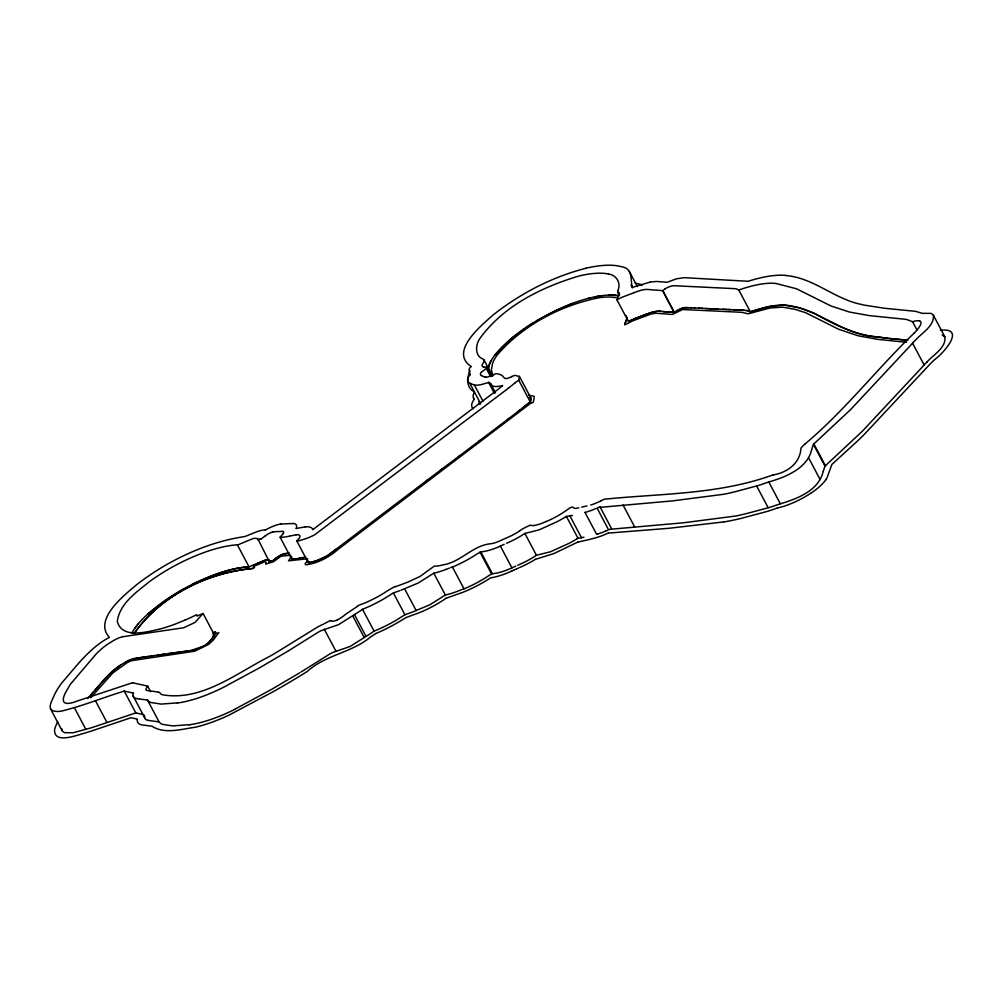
<?xml version="1.0" encoding="UTF-8"?>
<svg xmlns="http://www.w3.org/2000/svg" width="1003" height="1003" viewBox="0 0 1003 1003"><rect width="100%" height="100%" fill="white"/><g stroke="black" fill="none" stroke-linecap="round" stroke-linejoin="round"><path stroke-width="1.5" d="M61.71 728.667L62.399 731.187L64.581 732.679L73.144 732.754L91.21 727.827L135.819 712.92L143.905 714.688M624.731 324.884L632.993 320.734L651.148 313.977L655.824 313.237L672.298 314.453L682.704 309.526L741.919 312.322L748.163 313.839L770.091 307.984L782.616 307.119L795.003 309.35L805.635 312.698L838.684 329.285L858.305 335.817L877.286 339.277L906.587 342.311M269.443 560.965L269.28 561.592L257.683 538.573L254.06 538.272A19.772 6.67 -27.9 0 0 252.555 538.824L252.342 538.912A81.832 27.582 -27.9 0 0 248.531 540.441L237.485 545.03L249.032 566.858L254.511 564.589M519.341 376.589L515.968 375.536A68.593 23.119 -27.9 0 0 514.815 375.373A6.783 2.282 -27.9 0 0 512.947 376.112C510.239 376.915 504.985 380.877 503.243 376.802A15.208 5.128 -27.9 0 0 503.067 376.451L502.979 376.351A38.415 12.951 -27.9 0 0 502.277 375.736L501.801 375.385A32.648 11.008 -27.9 0 0 500.873 374.846L499.143 374.244A47.329 15.96 -27.9 0 0 497.626 373.843L495.983 373.68A9.742 3.285 -27.9 0 0 495.043 374.094L491.834 375.461A18.643 6.281 -27.9 0 0 491.006 375.786L490.592 375.949A10.318 3.473 -27.9 0 1 486.054 377.404M519.328 376.777L518.827 380.325L530.386 402.153A4.539 1.53 -27.9 0 0 528.982 402.93L527.816 403.783M488.21 369.618L489.163 365.117A72.73 24.523 -27.9 0 1 491.432 360.202M619.34 293.54L618.864 294.832M492.134 376.05L486.982 366.822A9.065 3.059 -27.9 0 0 486.894 367.825L491.244 376M811.728 449.357L813.42 444.329L850.519 409.688L909.909 346.098A250.963 84.603 -27.9 0 0 912.554 343.139L924.114 364.954A250.963 84.603 -27.9 0 1 921.469 367.925L862.066 431.503L824.993 466.132L813.42 444.329M823.287 471.184L824.967 466.157M811.628 449.657C807.415 468.464 785.725 477.039 768.799 481.992L780.359 503.819C797.084 498.804 818.761 490.668 823.187 471.473M617.948 290.632L618.099 290.18A29.463 9.93 -27.9 0 0 618.249 289.666C620.995 282.47 615.955 274.772 608.47 274.057M618.776 295.083L616.895 299.734L628.442 321.549L632.141 319.756A18.869 6.357 -27.9 0 1 633.796 319.042L635.601 318.327M470.006 370.558L468.627 374.47A103.66 34.942 -27.9 0 0 467.937 378.106A122.83 41.399 -27.9 0 0 467.849 380.338L467.95 382.356A105.704 35.632 -27.9 0 0 469.379 387.258A83.462 28.134 -27.9 0 0 473.93 391.596M625.521 322.139L624.706 324.232L627.376 317.512L625.709 321.675M628.919 320.396L628.906 321.324M617.861 290.883L617.647 292.249L619.415 295.195M808.594 457.782L820.153 479.61M57.723 721.583L55.604 726.348A85.405 28.786 -27.9 0 0 54.601 729.494C53.51 743.925 75.238 735.826 83.061 733.582A114.643 38.641 -27.9 0 0 95.398 729.695L131.067 717.722L137.348 719.113A33.914 11.434 -27.9 0 0 141.624 724.856L152.205 726.26A22.405 7.548 -27.9 0 1 152.393 726.485C164.931 734.296 181.505 729.118 195.221 727.25A74.774 25.2 -27.9 0 0 228.985 715.139L272.452 692.083A273.894 92.326 -27.9 0 0 307.156 671.546C325.774 654.658 351.79 652.828 370.784 636.792M257.721 539.764L257.758 539.702A4.338 1.467 -27.9 0 1 259.539 539.326M134.076 633.733C160.317 595.619 207.596 572.5 253.057 568.438C255.314 566.156 255 567.61 252.217 568.576C207.119 572.65 160.63 595.832 134.252 633.282M307.984 560.414L305.15 563.598L305.401 564.589A12.638 4.263 -27.9 0 0 306.442 564.752C318.227 563.097 329.16 557.204 338.049 549.393L530.211 403.632L533.182 402.416L533.684 400.448A71.702 24.172 -27.9 0 0 533.909 399.257L534.148 396.549A3.561 1.204 -27.9 0 0 534.097 396.285L528.882 395.195M825.808 479.735L826.572 478.556A31.231 10.531 -27.9 0 0 827.124 477.541L831.888 464.427L856.449 441.984A302.141 101.855 -27.9 0 0 864.586 434.086L930.433 363.7A22.68 7.648 -27.9 0 1 932.213 361.907L934.495 359.764M213.213 637.206L214.617 635.3L203.07 613.485L196.952 616.055L196.713 614.676A101.24 34.127 -27.9 0 1 185.116 620.067M213.338 637.018L208.774 642.409A14.13 4.764 -27.9 0 1 207.859 643.224L206.58 644.214A10.444 3.523 -27.9 0 1 203.609 646.12L191.285 650.508L150.488 656.15M213.012 637.494L213.426 636.905M213.514 636.792L214.504 635.451M131.631 633.394A78.359 26.417 -27.9 0 1 131.945 632.818A84.164 28.372 -27.9 0 1 134.841 628.242L138.502 623.54A74.31 25.05 -27.9 0 1 142.953 618.713A75.363 25.401 -27.9 0 1 148.218 613.748L165.834 600.045L183.699 588.899A68.342 23.044 -27.9 0 1 191.974 584.548C209.966 575.985 228.922 568.087 249.032 566.858A79.463 26.78 -27.9 0 0 241.297 567.598A74.347 25.062 -27.9 0 0 232.934 569.19A73.883 24.899 -27.9 0 0 223.606 571.735A78.635 26.504 -27.9 0 0 212.887 575.446A91.047 30.692 -27.9 0 0 201.59 580.085A86.647 29.212 -27.9 0 0 196.249 582.492A71.226 24.009 -27.9 0 0 191.974 584.561M212.812 637.77L211.909 638.974A30.591 10.318 -27.9 0 1 209.903 641.306A18.33 6.181 -27.9 0 1 208.774 642.409M293.791 559.097L293.152 559.16A16.712 5.629 -27.9 0 1 292.751 559.185L291.697 559.11L280.138 537.295A3.774 1.279 -27.9 0 1 280.439 536.806L280.451 536.781M202.945 613.635L195.033 622.399L183.787 627.74L122.78 636.717M494.993 354.924L511.643 338.249L532.869 322.991A65.371 22.041 -27.9 0 1 536.969 320.559L555.374 310.817L572.65 303.357A70.511 23.771 -27.9 0 1 582.881 299.872A70.787 23.859 -27.9 0 1 587.946 298.455L589.94 297.966M471.184 366.559C467.059 368.941 470.432 373.329 470.056 374.972M104.237 679.583L90.496 695.38M93.768 691.581L87.75 698.527M95.235 689.863L106.393 677.226M90.696 697.762L112.825 672.938L127.356 662.557A9.027 3.047 -27.9 0 1 132.108 660.601L194.657 651.198L208.499 644.44L213.451 639.889L218.804 632.542L213.062 634.611M104.525 679.269L112.436 671.295L120.398 665.252A28.297 9.541 -27.9 0 1 123.958 663.058A30.165 10.168 -27.9 0 1 125.864 661.98L126.014 661.892A19.27 6.494 -27.9 0 1 127.13 661.303L129.763 660.062A12.425 4.188 -27.9 0 1 132.17 659.147L143.116 657.228M147.754 686.253L146.237 688.309A9.679 3.26 -27.9 0 0 146.626 690.403L154.512 691.531A108.387 36.534 -27.9 0 1 156.781 691.882L158.512 692.233M481.59 372.176L486.279 368.364L490.605 376.551M106.544 677.063L107.471 676.072A61.07 20.587 -27.9 0 1 109.528 673.978L114.355 669.678A30.867 10.406 -27.9 0 1 120.385 665.252M291.71 556.439L288.513 560.802L307.645 558.759M282.796 534.185L281.216 535.89A25.376 8.551 -27.9 0 0 280.853 536.279A11.961 4.037 -27.9 0 0 280.451 536.781M914.385 332.871C876.898 368.916 844.952 410.515 804.97 444.028M926.897 362.121C933.191 354.736 946.393 347.803 944.839 336.82L933.279 315.005L931.235 313.4L922.008 313.312L915.576 311.331L884.17 308.234L863.42 304.975A191.636 64.606 -27.9 0 1 860.812 304.298C834.233 298.869 813.558 277.793 786.013 275.562M934.846 359.438C943.434 353.282 966.528 327.404 940.4 330.238M296.173 534.762A11.058 3.724 -27.9 0 1 296.738 540.843L308.297 562.67L309.175 561.843M804.807 444.179L803.716 445.182A26.717 9.002 -27.9 0 0 803.027 445.821A13.691 4.614 -27.9 0 0 802.513 446.335L801.673 447.288A8.187 2.758 -27.9 0 0 800.958 448.441C799.968 463.348 787.179 472.664 773.175 474.921M813.847 443.94L825.431 465.731M357.306 606.426L346.862 613.485A7.911 2.67 -27.9 0 0 345.596 614.325A14.644 4.94 -27.9 0 0 344.869 614.914L344.117 615.516A14.656 4.94 -27.9 0 1 339.566 618.688L337.372 619.804M286.281 553.506L282.257 554.496L276.978 557.48A20.399 6.883 -27.9 0 0 275.349 558.734L272.791 560.715A5.203 1.755 -27.9 0 0 273.468 560.238L274.571 559.361M354.949 614.287L338.563 624.643L321.11 630.661A22.956 7.736 -27.9 0 0 319.418 631.526A12.324 4.15 -27.9 0 0 317.838 632.442L288.764 650.621M366.496 636.103L350.122 646.459L332.67 652.477A22.956 7.736 -27.9 0 0 330.965 653.354A12.324 4.15 -27.9 0 0 329.398 654.257L301.05 671.985M275.123 558.909L276.978 557.48A10.017 3.373 -27.9 0 1 279.16 556.051A9.566 3.222 -27.9 0 1 281.041 555.048A9.215 3.109 -27.9 0 1 282.257 554.496A7.259 2.445 -27.9 0 1 283.398 554.045A5.115 1.73 -27.9 0 1 284.727 553.669A5.692 1.918 -27.9 0 1 285.065 553.618A14.243 4.802 -27.9 0 1 285.717 553.556M501.901 386.393L502.679 385.503A21.677 7.309 -27.9 0 1 491.746 385.34M523.09 407.506L519.592 410.29M524.067 406.729L524.97 406.014M522.638 407.87L524.431 406.441M501.161 386.982L499.519 388.261M509.123 387.609L514.74 383.146M524.795 406.152L525.86 405.312M508.847 387.822L506.39 389.741M515.003 382.945L515.655 382.431A23.445 7.899 -27.9 0 1 516.056 382.118L516.633 381.679A4.714 1.592 -27.9 0 1 518.827 380.313M526.901 404.485L527.603 403.933A23.445 7.899 -27.9 0 0 527.214 404.247L525.773 405.375M520.131 409.863L518.212 411.355M519.316 410.503L507.606 419.417M664.964 289.014L662.807 290.569L674.355 312.397L683.695 307.72L694.753 307.921M332.695 551.813L326.226 556.602M334.2 550.647L334.852 550.158M427.566 479.885L327.893 555.449L315.958 560.978M498.717 388.876L312.723 529.722A24.411 8.225 -27.9 0 0 305.376 526.863M505.825 390.167L314.716 534.762A3.134 1.053 -27.9 0 1 313.989 535.188L313.926 535.226A9.065 3.059 -27.9 0 1 312.811 535.778A21.928 7.385 -27.9 0 1 311.72 536.266L309.1 537.432A19.721 6.645 -27.9 0 1 305.401 538.799L298.756 540.83A6.657 2.244 -27.9 0 1 296.775 540.818M335.504 549.657L336.155 549.155M674.355 312.397L677.301 310.341A8.538 2.884 -27.9 0 1 679.332 309.237A7.899 2.658 -27.9 0 1 681.35 308.385A8.438 2.846 -27.9 0 1 683.156 307.846A10.77 3.636 -27.9 0 1 684.698 307.557L688.597 307.57M478.845 441.22L508.759 418.539M426.375 480.788L458.985 456.215M479.885 440.43L458.446 456.628M440.442 470.169L442.072 468.928M265.181 535.84L262.962 537.583A25.464 8.588 -27.9 0 1 261.921 538.41A5.203 1.755 -27.9 0 1 261.244 538.899L260.993 539.05M399.67 590.704L393.377 592.936L384.788 598.315A58.174 19.609 -27.9 0 1 362.509 609.31L360.253 610.89A35.494 11.961 -27.9 0 1 359.463 611.416L355.589 613.899M411.431 612.444L404.924 614.751L396.348 620.13A58.174 19.609 -27.9 0 1 374.056 631.125L371.812 632.705A35.494 11.961 -27.9 0 1 371.022 633.244L367.299 635.614M388.575 590.065L394.141 586.931A6.946 2.345 -27.9 0 1 395.144 586.63M481.039 551.888L477.528 553.631A49.799 16.788 -27.9 0 1 452.366 567.084M492.134 573.754L489.088 575.459A49.799 16.788 -27.9 0 1 463.913 588.911M387.747 590.629L384.274 592.886A45.561 15.358 -27.9 0 1 360.967 604.496M215.344 632.442L213.601 633.595M215.143 632.567C216.924 631.363 209.251 634.072 214.567 632.379M215.733 632.178L215.018 632.279M371.336 636.441L372.577 635.651A41.888 14.117 -27.9 0 0 375.824 633.495M288.275 650.922L259.664 667.76L223.456 687.331A70.411 23.733 -27.9 0 1 177.393 703.028M299.822 672.75L271.211 689.575L235.003 709.146M572.412 515.404L566.294 516.457M583.972 537.219L577.603 538.423M565.78 516.771L565.817 516.746A55.002 18.543 -27.9 0 1 557.367 521.585L539.05 529.885L524.882 533.446A37.362 12.588 -27.9 0 1 511.367 541.093L506.615 543.275M577.327 538.586L577.377 538.573A55.002 18.543 -27.9 0 1 568.914 543.4L550.609 551.713L536.492 555.261A37.362 12.588 -27.9 0 1 522.927 562.909L517.698 565.303M125.864 661.98L127.13 661.303A13.177 4.438 -27.9 0 1 129.763 660.062M325.474 557.041L325.549 557.004A3.573 1.204 -27.9 0 0 325.988 556.765M616.895 299.734L619.653 298.367A22.655 7.635 -27.9 0 1 623.741 296.625L634.159 292.65M601.248 500.698L602.502 500.083A15.647 5.278 -27.9 0 1 603.806 499.444A4.551 1.53 -27.9 0 1 604.345 499.218C656.915 493.84 710.926 494.542 761.841 478.644A33.676 11.359 -27.9 0 0 765.74 477.441M600.985 500.836L600.722 500.961A22.292 7.51 -27.9 0 1 597.876 502.315M629.37 321.085L632.141 319.756M323.505 624.054L323.982 623.816A46.125 15.546 -27.9 0 0 329.285 621.058A6.695 2.257 -27.9 0 1 330.326 620.506A6.219 2.094 -27.9 0 1 330.639 620.694M322.54 624.53L319.894 625.834A52.795 17.791 -27.9 0 0 317.826 626.888L283.648 647.988A226.678 76.416 -27.9 0 1 269.782 656.338C236.695 672.975 201.716 701.824 162.11 694.715A23.884 8.049 -27.9 0 1 161.007 694.076L159.79 692.81A15.271 5.153 -27.9 0 0 158.537 692.22M764.324 483.509L762.192 484.248A47.367 15.96 -27.9 0 1 756.638 485.966L736.929 491.257A181.706 61.258 -27.9 0 1 724.517 494.166L672.461 500.898L598.327 507.505A28.159 9.491 -27.9 0 1 597.061 508.057L608.608 529.885A28.159 9.491 -27.9 0 0 609.887 529.321L684.021 522.726L736.077 515.968A181.706 61.258 -27.9 0 0 748.501 513.06L768.198 507.769A47.367 15.96 -27.9 0 0 773.752 506.064L775.62 505.424M481.202 551.863L483.371 551.562A30.892 10.419 -27.9 0 0 500.347 546.083L504.221 544.303M519.667 567.522L521.159 566.845A48.407 16.311 -27.9 0 0 535.464 559.348M512.232 376.413L511.58 376.702M518.676 567.974L517.184 568.638M320.647 559.248L321.324 558.947M516.558 568.914L515.316 569.466A22.542 7.598 -27.9 0 1 514.539 569.792L514.389 569.854M268.328 563.335L265.645 564.15L266.171 562.269L265.018 561.718L253.583 566.331M322.665 558.358L323.267 558.094A23.169 7.811 -27.9 0 0 324.282 557.63L324.37 557.593A9.503 3.197 -27.9 0 0 324.972 557.304A8.964 3.022 -27.9 0 0 325.398 557.079M321.662 558.796L322.414 558.47M546.347 521.547L550.91 519.441A40.521 13.653 -27.9 0 0 563.924 512.094L568.237 509.035A5.391 1.818 -27.9 0 1 569.077 508.446L569.528 508.17A3.197 1.078 -27.9 0 1 572.851 507.117L573.114 507.255A4.99 1.68 -27.9 0 1 573.315 507.43L573.377 507.505A14.481 4.877 -27.9 0 0 574.431 508.295M185.116 620.055L174.798 624.255A72.555 24.461 -27.9 0 1 160.455 628.881C147.529 631.714 122.14 639.438 117.288 621.496C119.533 603.768 136.17 592.372 149.108 581.928A78.322 26.404 -27.9 0 1 237.724 544.817M608.357 533.094L669.314 528.255L723.639 521.924M268.541 563.247L273.518 561.718L280.088 556.928A6.557 2.207 -27.9 0 1 281.542 556.163L290.72 555.211M515.78 566.131L511.894 567.823L500.347 546.008M608.219 533.157L602.076 535.677A35.017 11.81 -27.9 0 1 595.03 538.009L593.751 538.348A146.714 49.46 -27.9 0 1 586.717 540.115L577.916 542.084M597.261 502.566L596.647 502.829A19.922 6.72 -27.9 0 1 590.968 504.948L590.717 504.96M595.882 508.559L593.914 509.386A30.391 10.243 -27.9 0 1 586.379 512.044L585.088 512.37M607.429 530.386L605.461 531.201M213.1 635.952L214.617 635.3M245.359 536.342L257.32 531.565A18.142 6.118 -27.9 0 1 261.658 530.336L262.924 530.123A19.972 6.733 -27.9 0 1 265.344 529.923M244.92 536.53C222.34 539.827 200.349 547.362 179.876 557.58A84.841 28.598 -27.9 0 0 152.782 573.139L146.087 577.703A110.393 37.211 -27.9 0 0 135.944 585.25C122.654 596.484 93.442 619.979 109.352 637.369C89.819 647.675 76.73 665.829 62.525 682.053A89.004 30.002 -27.9 0 0 61.095 683.858L58.024 688.296A106.28 35.832 -27.9 0 0 57.108 689.813L56.469 690.929A149.271 50.326 -27.9 0 0 54.388 695.016L51.278 701.912A70.987 23.934 -27.9 0 0 50.313 705.147C48.508 712.669 59.44 712.08 63.866 710.488C84.39 705.335 104.036 697.223 124.259 691.092L133.512 693.148M257.583 563.297L253.897 564.839M257.169 563.473L259.438 562.52M258.185 563.047L264.115 560.652A19.772 6.67 -27.9 0 1 265.619 560.088L266.848 559.774A5.416 1.83 -27.9 0 1 267.713 559.724L268.027 559.762A8.237 2.771 -27.9 0 1 268.478 559.875L268.817 560.038A11.321 3.811 -27.9 0 1 269.092 560.238L269.331 560.539M513.925 570.043L513.611 570.168A12.186 4.112 -27.9 0 0 512.207 570.77M633.783 319.042L636.805 317.851M450.711 567.61L452.391 566.946L463.95 588.761L462.258 589.438M483.032 401.325L474.369 384.964L475.898 385.177A20.812 7.008 -27.9 0 0 485.251 383.422L489.226 382.494M461.142 589.877L457.544 591.269A45.26 15.258 -27.9 0 1 445.282 595.067M449.394 568.137L445.984 569.441M637.808 317.462L645.719 314.466A94.846 31.971 -27.9 0 1 651.173 312.535L657.379 311.269A19.044 6.419 -27.9 0 1 658.582 311.243L660.137 311.331M638.322 317.261L636.203 318.089M400.974 590.203L418.238 582.994L433.785 573.177L445.345 594.992L429.798 604.809L412.095 612.194M764.599 483.421L767.771 482.318A17.778 5.993 -27.9 0 1 768.536 482.079M776.146 505.236L779.318 504.145A17.778 5.993 -27.9 0 1 780.083 503.895M404.61 588.836L416.207 610.639M765.74 477.441L770.003 475.961A38.804 13.077 -27.9 0 1 773.175 474.921M777.262 508.057L770.417 510.414A51.868 17.477 -27.9 0 1 765.226 511.969L741.706 518.225A150.325 50.677 -27.9 0 1 723.614 521.961M746.357 310.466L750.344 311.82L768.674 306.642L783.857 305.075L799.742 307.908L813.834 313.112M315.544 561.103L308.297 562.67A12.362 4.162 -27.9 0 0 309.275 561.743M585 512.395L596.559 534.21L597.951 533.847M445.871 598.315L462.972 592.271A55.052 18.555 -27.9 0 0 483.897 581.991A62.399 21.038 -27.9 0 0 490.63 577.878L492.674 577.502A39.192 13.215 -27.9 0 0 512.207 570.857M587.934 298.468L590.604 297.803A86.158 29.049 -27.9 0 1 594.566 296.926L602.013 295.672A81.933 27.62 -27.9 0 1 608.771 295.07L618.889 295.697M587.006 505.888L581.727 507.142M585.928 268.265C552.139 276.891 520.381 293.453 493.05 315.017C481.753 325.185 449.143 351.414 470.808 366.258A19.596 6.607 -27.9 0 1 470.934 366.346M578.806 507.806L576.462 508.308A5.466 1.843 -27.9 0 1 575.233 508.408M577.741 542.121L553.806 553.606L535.414 559.31M296.399 528.443L305.363 526.863M290.055 536.028L293.465 535.339A46.339 15.622 -27.9 0 1 296.048 534.887M303.132 557.543L300.035 558.169M289.528 536.141L287.435 536.555A45.448 15.321 -27.9 0 1 283.862 537.106L281.918 537.32A17.277 5.817 -27.9 0 1 281.191 537.37L280.903 537.37A6.444 2.169 -27.9 0 1 280.338 537.357L280.288 537.345M302.63 557.643L305.025 557.166A46.339 15.622 -27.9 0 1 305.401 557.091M293.904 559.097L296.274 558.809A43.906 14.807 -27.9 0 0 298.806 558.408L300.21 558.132M304.273 557.304L305.652 557.041M299.734 558.232L298.806 558.408M650.182 282.069L632.316 287.422A19.22 6.482 -27.9 0 0 630.874 285.165M654.796 311.594L654.545 311.645A16.136 5.441 -27.9 0 0 652.915 312.021A12.375 4.175 -27.9 0 0 652.063 312.259A12.036 4.062 -27.9 0 0 651.511 312.434L644.929 314.754A153.509 51.742 -27.9 0 0 638.623 317.149M650.558 281.993L656.514 281.454L667.246 282.269L676.323 278.834L684.096 277.655L748.088 281.291A86.195 29.049 -27.9 0 1 786.151 275.449M655.16 311.532L655.298 311.507A18.255 6.156 -27.9 0 1 655.674 311.457A21.941 7.397 -27.9 0 1 656.025 311.406A20.913 7.046 -27.9 0 1 656.714 311.319A21.013 7.084 -27.9 0 1 657.379 311.269M280.802 524.03L293.553 523.516M143.78 657.128L144.457 657.028M145.799 656.827L138.376 657.855A43.518 14.669 -27.9 0 0 137.674 657.943A37.964 12.801 -27.9 0 0 136.96 658.043A27.482 9.265 -27.9 0 0 136.132 658.169A23.144 7.798 -27.9 0 0 135.292 658.332A18.907 6.369 -27.9 0 0 134.791 658.432A16.336 5.504 -27.9 0 0 134.264 658.557A14.23 4.802 -27.9 0 0 132.17 659.147M145.134 656.927L148.707 656.401M146.476 656.727L147.14 656.639M147.817 656.539L151.829 655.949M157.183 655.172L158.524 654.984M161.207 654.595L164.505 654.119M167.814 653.655L187.749 651.047A57.785 19.483 -27.9 0 0 190.344 650.684A33.3 11.221 -27.9 0 0 193.215 650.12A21.251 7.159 -27.9 0 0 196.061 649.342A17.038 5.742 -27.9 0 0 199.02 648.277A15.86 5.341 -27.9 0 0 201.766 647.073A12.362 4.162 -27.9 0 0 203.609 646.12M177.544 702.877L161.094 704.081L150.914 702.526A41.888 14.117 -27.9 0 1 148.281 700.947L147.729 700.282A25.765 8.688 -27.9 0 0 147.504 700.056L139.756 699.003M189.103 724.693L172.641 725.909L162.473 724.342A41.888 14.117 -27.9 0 1 159.841 722.762L159.276 722.097A25.765 8.688 -27.9 0 0 159.063 721.884L147.504 700.056M492.912 573.666L494.93 573.39A30.892 10.419 -27.9 0 0 511.906 567.899M480.813 551.913L492.423 573.729M285.817 553.543L289.127 553.317M536.429 555.273L524.882 533.446M286.645 553.48L289.478 553.305M282.645 531.389L274.158 531.728A14.243 4.802 -27.9 0 0 273.518 531.803A5.692 1.918 -27.9 0 0 273.167 531.853M658.582 311.243L659.272 311.281M718.311 309.125L712.368 308.861M722.674 309.3L730.673 309.639M724.266 309.363L708.557 308.673M725.457 309.413L726.648 309.463M735.6 309.864L727.839 309.513M733.406 309.764L742.533 310.215M711.177 308.799L694.277 307.896M737.243 309.94L746.683 310.491A19.659 6.632 -27.9 0 1 746.934 310.516A16.575 5.592 -27.9 0 1 747.887 310.717L749.254 311.306M705.698 308.535L707.128 308.598M701.41 308.297L702.827 308.372M698.552 308.147L699.981 308.222M690.014 307.645L691.443 307.733M742.935 310.24L744.539 310.341M659.961 311.319L661.052 311.394M673.427 312.422L674.141 312.472L662.594 290.657L647.111 289.428A19.082 6.432 -27.9 0 0 645.744 289.453L643.086 289.804A13.779 4.639 -27.9 0 0 639.952 290.607L639.613 290.72A94.846 31.971 -27.9 0 0 634.159 292.65M660.325 311.344L664.976 311.707M674.141 312.472L667.772 311.958M672.712 312.372L669.879 312.146M905.671 340.055L895.065 339.102M907.928 340.218L889.536 338.487M662.682 311.519L666.606 311.858M139.367 698.978L136.383 698.552M669.177 312.083L665.679 311.77M531.176 525.422L531.728 525.484A16.725 5.642 -27.9 0 0 533.985 525.484M530.763 525.384L530.675 525.371A14.744 4.965 -27.9 0 0 530.023 525.321A5.893 1.981 -27.9 0 0 529.734 525.321M894.45 339.039L891.98 338.763M891.366 338.701L880.446 337.372M888.319 338.35L875.795 336.732M618.249 292.487L618.525 292.537A9.265 3.122 -27.9 0 1 618.788 292.6A5.366 1.805 -27.9 0 1 619.44 293.24M879.844 337.284C856.198 335.378 834.659 324.947 814.398 313.375M616.218 297.628L609.736 297.013A78.247 26.379 -27.9 0 0 597.976 297.929C560.201 305.752 523.591 324.985 497.952 354.122A68.831 23.207 -27.9 0 0 492.623 363.124L491.395 370.019L492.874 375.435M875.331 336.669C843.636 334.889 819.99 310.203 789.248 305.614M788.935 305.564L787.982 305.413A81.531 27.482 -27.9 0 0 787.004 305.288A69.947 23.583 -27.9 0 0 776.673 305.376A70.799 23.871 -27.9 0 0 764.361 307.62L759.233 308.987A80.817 27.244 -27.9 0 0 750.344 311.82A19.847 6.695 -27.9 0 1 750.018 311.682L749.316 311.344M132.735 682.805L147.642 686.09L150.651 691.706M635.187 283.159L637.808 283.673A96.501 32.535 -27.9 0 1 642.259 285.078M529.408 397.715L530.913 398.041L530.399 402.078L530.913 398.041L519.366 376.213M474.369 384.964L470.833 383.71M159.063 721.884L147.942 720.38M485.088 377.065L485.389 377.128A7.761 2.62 -27.9 0 0 486.204 377.228M483.684 367.06C478.669 365.481 486.668 361.719 483.321 359.174C474.795 356.366 475.372 345.27 479.522 339.014C502.766 306.266 541.444 287.171 579.044 275.988A84.641 28.535 -27.9 0 1 608.533 274.02M942.168 335.002L944.839 336.82M626.536 316.183L625.684 315.632A4.814 1.617 -27.9 0 1 625.634 315.406M664.864 288.964A8.989 3.034 -27.9 0 1 673.489 285.705L734.998 288.663A17.791 5.993 -27.9 0 1 736.716 289.027L736.879 289.09A47.793 16.111 -27.9 0 1 737.531 289.403L738.459 289.867A19.847 6.695 -27.9 0 0 738.785 290.005A81.619 27.507 -27.9 0 1 745.944 287.673L749.417 286.682A70.599 23.796 -27.9 0 1 775.495 283.435A81.531 27.482 -27.9 0 1 776.422 283.598L796.507 288.776L831.148 306.065L849.566 312.058L869.488 315.632L904.781 319.205A48.608 16.387 -27.9 0 1 908.066 319.995L912.166 321.612A7.911 2.67 -27.9 0 0 912.567 321.712A12.625 4.263 -27.9 0 1 918.547 320.759L919.776 321.11M469.793 375.047A24.072 8.112 -27.9 0 0 469.893 383.171L470.695 383.647M481.478 375.611L483.007 376.326A43.38 14.619 -27.9 0 0 484.95 377.04M489.514 382.644L490.367 383.271A17.139 5.78 -27.9 0 1 490.467 383.372L495.52 392.913M491.646 385.353L490.668 383.873M632.316 287.886C630.185 280.1 633.608 268.378 621.271 266.685A99.46 33.525 -27.9 0 0 585.978 268.202M133.123 695.919L144.683 717.747M912.567 321.7L916.905 329.887M738.785 290.005L750.344 311.82M756.651 485.954L768.198 507.769M629.382 271.55L637.331 286.557M623.051 504.998L634.598 526.826M599.957 506.753L611.517 528.568M569.955 515.931L581.502 537.746M483.885 359.789L492.548 376.15M566.407 516.382L577.966 538.21M488.524 382.218L494.303 393.138M469.805 383.221L480.638 403.682M479.935 552.014L491.495 573.841M393.377 592.936L404.924 614.751M362.509 609.285L374.069 631.1M354.46 614.576L366.02 636.404M352.642 615.704L364.189 637.519M324.232 629.119L335.792 650.934M124.259 691.092L135.819 712.92M95.423 700.683L106.982 722.499M74.335 707.604L85.882 729.432M50.463 708.695L62.023 730.523M473.504 398.204L474.08 399.106A31.018 10.456 -27.9 0 0 474.294 399.332M933.505 315.393C934.119 326.301 921.744 332.946 915.35 340.293A39.957 13.465 -27.9 0 0 912.529 343.139M924.076 364.954A39.957 13.465 -27.9 0 1 926.922 362.121M605.473 531.189A30.391 10.243 -27.9 0 1 597.926 533.872M235.041 709.234A70.411 23.733 -27.9 0 1 188.94 724.843M147.98 720.342A25.539 8.613 -27.9 0 1 144.633 715.803M479.986 404.146A24.072 8.112 -27.9 0 1 479.07 401.676M488.21 369.618A81.882 27.608 -27.9 0 1 489.151 365.117A72.755 24.523 -27.9 0 1 494.993 354.924A74.924 25.251 -27.9 0 1 499.82 349.295A85.405 28.786 -27.9 0 1 505.725 343.465A92.477 31.168 -27.9 0 1 511.643 338.249A82.309 27.745 -27.9 0 1 518.1 333.084A72.793 24.536 -27.9 0 1 525.158 327.994A67.966 22.906 -27.9 0 1 532.869 322.991M536.969 320.559A71.351 24.047 -27.9 0 1 539.075 319.355L541.582 317.951A102.92 34.691 -27.9 0 1 551.938 312.51A84.402 28.448 -27.9 0 1 562.282 307.608A74.197 25.012 -27.9 0 1 572.65 303.357M594.566 296.926A84.716 28.56 -27.9 0 1 602.013 295.659M608.771 295.058A86.158 29.049 -27.9 0 1 618.788 295.647M308.297 562.67A9.165 3.084 -27.9 0 0 309.237 562.771A5.391 1.818 -27.9 0 0 309.789 562.746A5.466 1.843 -27.9 0 0 310.316 562.645L316.935 560.652A29.601 9.98 -27.9 0 0 318.641 560.05A12.613 4.25 -27.9 0 0 320.647 559.248M528.443 403.294A3.987 1.342 -27.9 0 1 528.982 402.93M292.061 559.185A7.146 2.407 -27.9 0 0 292.45 559.198L292.512 559.198A17.465 5.893 -27.9 0 0 293.152 559.16A19.019 6.407 -27.9 0 0 293.478 559.135L295.421 558.922A51.843 17.477 -27.9 0 0 296.274 558.809M269.28 561.592A4.137 1.392 -27.9 0 1 269.744 561.429L271.086 561.153A7.36 2.482 -27.9 0 0 271.675 561.091L272.101 561.016A4.062 1.367 -27.9 0 1 271.675 561.091L271.086 561.153A3.824 1.291 -27.9 0 0 270.359 561.254A4.025 1.354 -27.9 0 0 269.744 561.429A4.137 1.392 -27.9 0 0 269.28 561.592A5.103 1.718 -27.9 0 0 269.431 561.103A6.795 2.294 -27.9 0 0 269.418 560.802M260.078 562.257A81.832 27.582 -27.9 0 1 263.889 560.727L265.619 560.088A4.952 1.667 -27.9 0 1 266.108 559.925A3.874 1.304 -27.9 0 1 266.848 559.774M267.35 559.724A5.391 1.818 -27.9 0 1 267.713 559.724A6.783 2.282 -27.9 0 1 268.027 559.762M268.478 559.875A9.88 3.335 -27.9 0 1 268.804 560.038A11.296 3.811 -27.9 0 1 269.092 560.238A8.927 3.009 -27.9 0 1 269.318 560.514M134.841 628.242A79.061 26.655 -27.9 0 1 138.489 623.553M148.206 613.748A79.613 26.83 -27.9 0 1 154.286 608.645L157.634 606.025A99.899 33.676 -27.9 0 1 161.107 603.43A88.816 29.94 -27.9 0 1 168.278 598.365A77.206 26.028 -27.9 0 1 175.801 593.513A70.837 23.884 -27.9 0 1 183.699 588.899M207.859 643.224A11.685 3.937 -27.9 0 1 206.58 644.214M445.996 569.416A45.26 15.258 -27.9 0 1 433.722 573.252M136.433 698.527A25.539 8.613 -27.9 0 1 133.286 693.223M265.406 529.985A21.264 7.171 -27.9 0 1 280.89 523.93M293.641 523.453A21.025 7.084 -27.9 0 1 296.086 528.518M487.019 366.647A5.328 1.793 -27.9 0 1 483.747 367.023M481.553 375.561A10.08 3.398 -27.9 0 1 481.252 372.263M282.708 531.352A6.532 2.207 -27.9 0 1 282.608 534.21M265.419 535.84A8.337 2.808 -27.9 0 1 273.242 531.753M260.793 539.138A2.783 0.94 -27.9 0 1 259.727 539.188M122.805 636.604A14.456 4.877 -27.9 0 0 114.455 640.064A29.902 10.08 -27.9 0 0 102.13 648.389L98.532 651.624A60.03 20.236 -27.9 0 0 95.924 654.257L70.448 684.171A90.759 30.591 -27.9 0 0 69.245 686.14L69.057 686.466A109.991 37.073 -27.9 0 0 68.179 688.058C59.49 701.649 62.173 707.14 77.933 700.758A57.046 19.233 -27.9 0 1 79.25 700.382L130.014 683.557A12.462 4.2 -27.9 0 1 132.584 682.792M337.347 619.967A8.112 2.733 -27.9 0 1 330.739 620.631M357.407 606.414A3.523 1.191 -27.9 0 1 358.761 605.273A8.049 2.721 -27.9 0 1 360.629 604.546M395.107 586.692A31.557 10.632 -27.9 0 0 401.426 584.523L405.475 583.006A38.465 12.964 -27.9 0 1 407.908 582.104L420.144 576.386L434.274 566.106A3.573 1.204 -27.9 0 1 434.788 566.093A22.041 7.435 -27.9 0 0 442.837 564.902C460.991 562.169 472.965 545.043 491.282 543.689A16.01 5.404 -27.9 0 0 499.807 540.905L506.202 538.047A74.498 25.113 -27.9 0 0 507.907 537.295L511.054 535.853A21.903 7.385 -27.9 0 0 520.005 530.65M519.918 530.612A19.157 6.457 -27.9 0 1 529.697 525.459M546.334 521.422A23.972 8.074 -27.9 0 1 533.897 525.597M914.36 332.883A44.934 15.145 -27.9 0 0 918.384 328.37L920.466 324.959A18.004 6.068 -27.9 0 0 919.939 321.01M825.845 479.722A35.193 11.86 -27.9 0 1 810.662 493.351M810.612 493.338A39.581 13.34 -27.9 0 1 777.3 508.007M445.946 598.34A46.263 15.597 -27.9 0 1 414.314 614.526A24.448 8.237 -27.9 0 0 412.421 615.19L405.588 617.76A67.414 22.718 -27.9 0 1 375.812 633.545M473.429 408.76A32.51 10.958 -27.9 0 1 474.118 399.37M473.604 398.153A30.04 10.13 -27.9 0 1 474.106 392.775M291.748 558.972L291.71 559.06A4.313 1.454 -27.9 0 1 291.986 558.633L292.312 558.22A12.475 4.2 -27.9 0 0 292.023 558.571A6.068 2.044 -27.9 0 0 291.798 558.897L291.748 558.972"/></g></svg>
